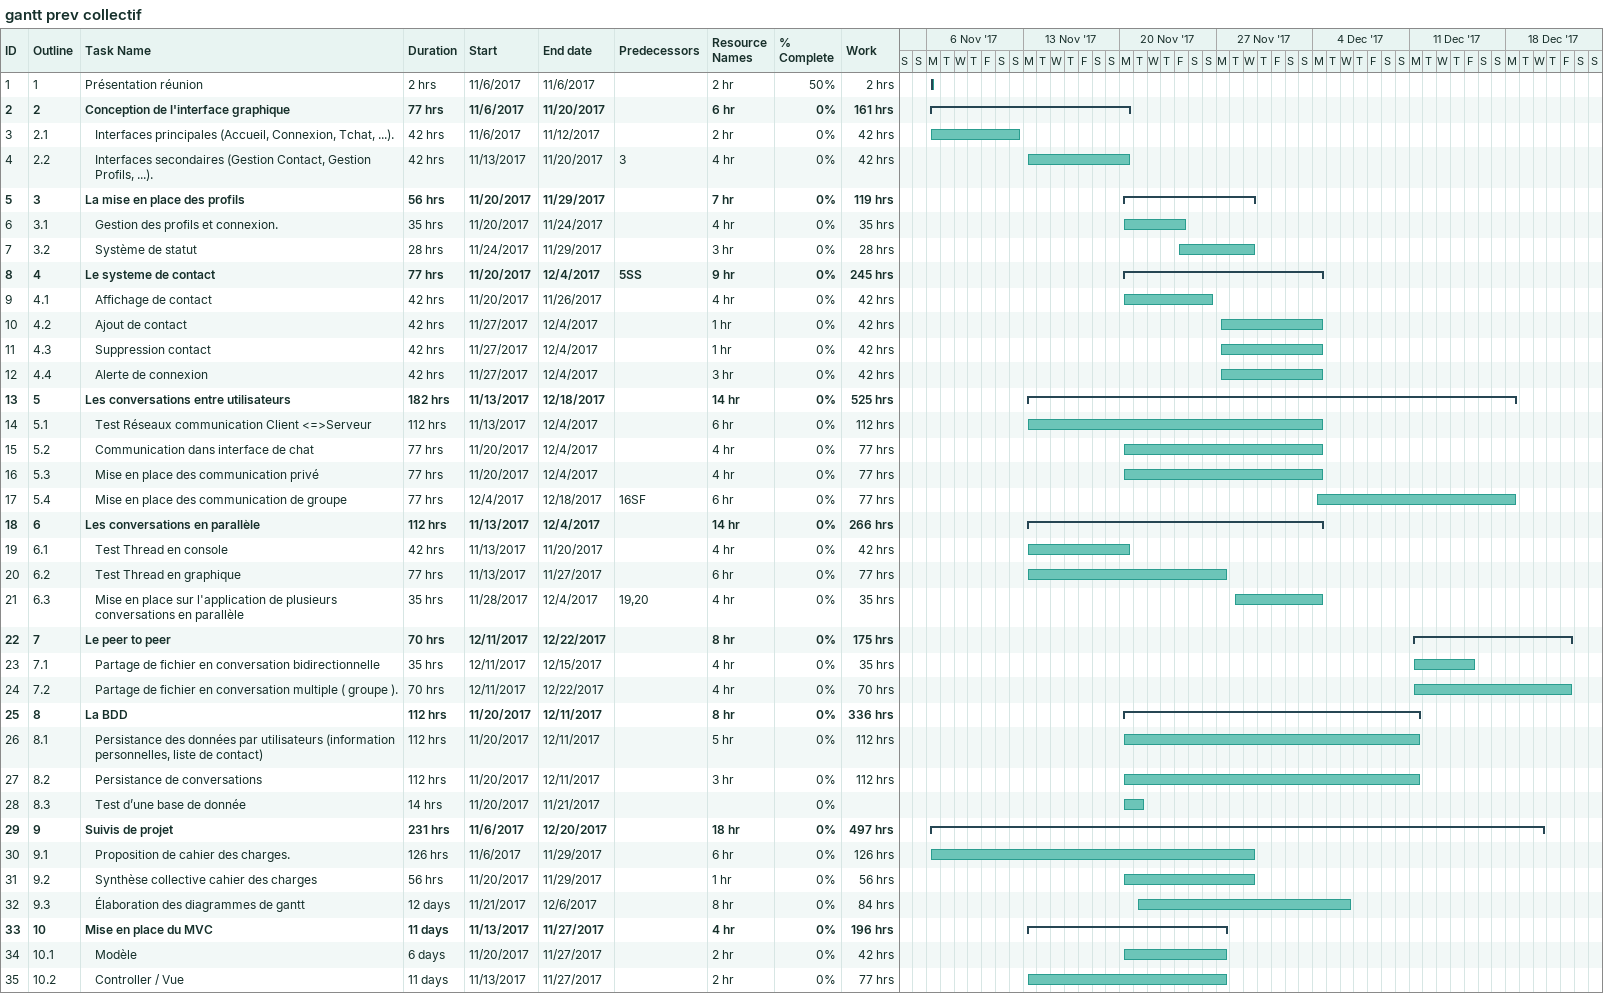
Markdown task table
gantt prev collectif

| ID | WBS | Task | Duration | Start | Finish | Predecessors | Resources | % complete | Work (h) |
|---|---|---|---|---|---|---|---|---|---|
| 1 | 1 | Présentation réunion | 2h | 2017-11-06 | 2017-11-06 |  | 2 hr | 50 | 2 |
| 2 | 2 | **Conception de l'interface graphique** | 77h | 2017-11-06 | 2017-11-20 |  | 6 hr | 0 | 161 |
| 3 | 2.1 | Interfaces principales (Accueil, Connexion, Tchat, ...). | 42h | 2017-11-06 | 2017-11-12 |  | 2 hr | 0 | 42 |
| 4 | 2.2 | Interfaces secondaires (Gestion Contact, Gestion Profils, ...). | 42h | 2017-11-13 | 2017-11-20 | 3 | 4 hr | 0 | 42 |
| 5 | 3 | **La mise en place des profils** | 56h | 2017-11-20 | 2017-11-29 |  | 7 hr | 0 | 119 |
| 6 | 3.1 | Gestion des profils et connexion. | 35h | 2017-11-20 | 2017-11-24 |  | 4 hr | 0 | 35 |
| 7 | 3.2 | Système de statut | 28h | 2017-11-24 | 2017-11-29 |  | 3 hr | 0 | 28 |
| 8 | 4 | **Le systeme de contact** | 77h | 2017-11-20 | 2017-12-04 | 5SS | 9 hr | 0 | 245 |
| 9 | 4.1 | Affichage de contact | 42h | 2017-11-20 | 2017-11-26 |  | 4 hr | 0 | 42 |
| 10 | 4.2 | Ajout de contact | 42h | 2017-11-27 | 2017-12-04 |  | 1 hr | 0 | 42 |
| 11 | 4.3 | Suppression contact | 42h | 2017-11-27 | 2017-12-04 |  | 1 hr | 0 | 42 |
| 12 | 4.4 | Alerte de connexion | 42h | 2017-11-27 | 2017-12-04 |  | 3 hr | 0 | 42 |
| 13 | 5 | **Les conversations entre utilisateurs** | 182h | 2017-11-13 | 2017-12-18 |  | 14 hr | 0 | 525 |
| 14 | 5.1 | Test Réseaux communication Client <=>Serveur | 112h | 2017-11-13 | 2017-12-04 |  | 6 hr | 0 | 112 |
| 15 | 5.2 | Communication dans interface de chat | 77h | 2017-11-20 | 2017-12-04 |  | 4 hr | 0 | 77 |
| 16 | 5.3 | Mise en place des communication privé | 77h | 2017-11-20 | 2017-12-04 |  | 4 hr | 0 | 77 |
| 17 | 5.4 | Mise en place des communication de groupe | 77h | 2017-12-04 | 2017-12-18 | 16SF | 6 hr | 0 | 77 |
| 18 | 6 | **Les conversations en parallèle** | 112h | 2017-11-13 | 2017-12-04 |  | 14 hr | 0 | 266 |
| 19 | 6.1 | Test Thread en console | 42h | 2017-11-13 | 2017-11-20 |  | 4 hr | 0 | 42 |
| 20 | 6.2 | Test Thread en graphique | 77h | 2017-11-13 | 2017-11-27 |  | 6 hr | 0 | 77 |
| 21 | 6.3 | Mise en place sur l'application de plusieurs conversations en parallèle | 35h | 2017-11-28 | 2017-12-04 | 19, 20 | 4 hr | 0 | 35 |
| 22 | 7 | **Le peer to peer** | 70h | 2017-12-11 | 2017-12-22 |  | 8 hr | 0 | 175 |
| 23 | 7.1 | Partage de fichier en conversation bidirectionnelle | 35h | 2017-12-11 | 2017-12-15 |  | 4 hr | 0 | 35 |
| 24 | 7.2 | Partage de fichier en conversation multiple ( groupe ). | 70h | 2017-12-11 | 2017-12-22 |  | 4 hr | 0 | 70 |
| 25 | 8 | **La BDD** | 112h | 2017-11-20 | 2017-12-11 |  | 8 hr | 0 | 336 |
| 26 | 8.1 | Persistance des données par utilisateurs (information personnelles, liste de contact) | 112h | 2017-11-20 | 2017-12-11 |  | 5 hr | 0 | 112 |
| 27 | 8.2 | Persistance de conversations | 112h | 2017-11-20 | 2017-12-11 |  | 3 hr | 0 | 112 |
| 28 | 8.3 | Test d’une base de donnée | 14h | 2017-11-20 | 2017-11-21 |  |  | 0 |  |
| 29 | 9 | **Suivis de projet** | 231h | 2017-11-06 | 2017-12-20 |  | 18 hr | 0 | 497 |
| 30 | 9.1 | Proposition de cahier des charges. | 126h | 2017-11-06 | 2017-11-29 |  | 6 hr | 0 | 126 |
| 31 | 9.2 | Synthèse collective cahier des charges | 56h | 2017-11-20 | 2017-11-29 |  | 1 hr | 0 | 56 |
| 32 | 9.3 | Élaboration des diagrammes de gantt | 12d | 2017-11-21 | 2017-12-06 |  | 8 hr | 0 | 84 |
| 33 | 10 | **Mise en place du MVC** | 11d | 2017-11-13 | 2017-11-27 |  | 4 hr | 0 | 196 |
| 34 | 10.1 | Modèle | 6d | 2017-11-20 | 2017-11-27 |  | 2 hr | 0 | 42 |
| 35 | 10.2 | Controller / Vue | 11d | 2017-11-13 | 2017-11-27 |  | 2 hr | 0 | 77 |
